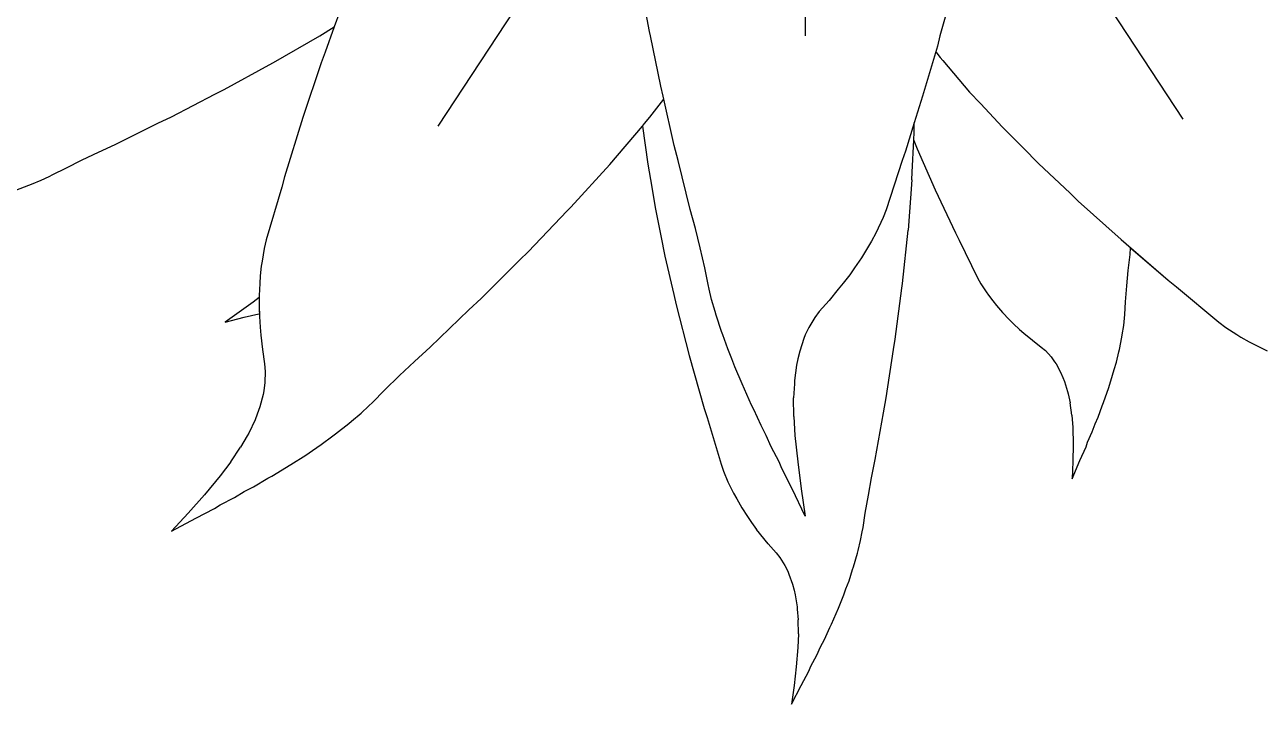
# Model space of a CAD drawing. Header units: metres. Extents: x 244.4 to 340.3, y -4.1 to 64.3.
# Drawn here: x 247.288 to 247.713, y 32.4625 to 32.6963 of the extents above; entities that cross this region are included whole.
import ezdxf

# ---------------------------------------------------------------- set-up
doc = ezdxf.new("R2010")
doc.units = ezdxf.units.M
doc.layers.add('Edges', color=7, linetype='Continuous')

msp = doc.modelspace()

# ---------------------------------------------------------------- linework, layer by layer
at = {"layer": 'Edges'}
for p, q in [((247.55643, 32.80409), (247.55643, 32.6924)), ((247.61621, 32.77087), (247.68632, 32.66374)), ((247.49517, 32.7605), (247.43009, 32.66143)), ((247.50286, 32.69396), (247.49976, 32.71123)), ((247.60627, 32.70505), (247.60278, 32.6924)), ((247.39633, 32.70082), (247.39444, 32.69553)), ((247.37356, 32.68326), (247.38948, 32.69247)), ((247.38948, 32.69247), (247.39444, 32.69553)), ((247.39444, 32.69553), (247.39134, 32.68688)), ((247.50321, 32.6924), (247.50286, 32.69396)), ((247.50674, 32.67516), (247.50321, 32.6924)), ((247.60278, 32.6924), (247.60192, 32.68895)), ((247.60192, 32.68895), (247.5968, 32.67165)), ((247.39134, 32.68688), (247.38996, 32.6832)), ((247.60132, 32.68693), (247.60288, 32.68495)), ((247.60288, 32.68495), (247.60377, 32.68392)), ((247.60377, 32.68392), (247.61301, 32.67312)), ((247.35655, 32.67397), (247.37209, 32.68247)), ((247.37209, 32.68247), (247.37356, 32.68326)), ((247.38996, 32.6832), (247.38369, 32.66433)), ((247.50759, 32.67171), (247.50674, 32.67516)), ((247.33842, 32.6646), (247.35337, 32.67236)), ((247.35337, 32.67236), (247.35655, 32.67397)), ((247.50298, 32.66451), (247.50784, 32.67062)), ((247.5114, 32.65478), (247.50759, 32.67171)), ((247.5968, 32.67165), (247.59393, 32.66249)), ((247.61301, 32.67312), (247.61678, 32.66914)), ((247.61678, 32.66914), (247.6243, 32.66098)), ((247.31914, 32.6551), (247.33375, 32.66235)), ((247.33375, 32.66235), (247.33842, 32.6646)), ((247.38369, 32.66433), (247.37736, 32.64395)), ((247.5005, 32.66142), (247.5012, 32.66224)), ((247.5012, 32.66224), (247.50298, 32.66451)), ((247.59393, 32.66249), (247.5909, 32.6528)), ((247.59391, 32.65933), (247.59393, 32.66249)), ((247.48921, 32.64822), (247.5005, 32.66142)), ((247.5005, 32.66142), (247.50227, 32.64825)), ((247.59378, 32.65656), (247.59391, 32.65933)), ((247.6243, 32.66098), (247.63139, 32.65394)), ((247.31332, 32.65242), (247.31914, 32.6551)), ((247.51277, 32.6496), (247.5114, 32.65478)), ((247.59327, 32.64559), (247.59378, 32.65656)), ((247.59378, 32.65656), (247.59383, 32.65644)), ((247.59383, 32.65644), (247.59494, 32.65361)), ((247.59494, 32.65361), (247.60116, 32.6395)), ((247.63139, 32.65394), (247.63674, 32.64849)), ((247.30212, 32.64697), (247.30777, 32.64976)), ((247.30777, 32.64976), (247.31332, 32.65242)), ((247.51684, 32.63272), (247.51277, 32.6496)), ((247.58977, 32.6496), (247.58425, 32.63262)), ((247.5909, 32.6528), (247.58977, 32.6496)), ((247.29769, 32.6447), (247.30212, 32.64697)), ((247.47584, 32.6335), (247.48921, 32.64822)), ((247.50227, 32.64825), (247.50317, 32.64307)), ((247.59316, 32.64287), (247.59327, 32.64559)), ((247.63674, 32.64849), (247.64753, 32.63836)), ((247.28488, 32.63939), (247.28941, 32.64104)), ((247.28941, 32.64104), (247.29033, 32.64144)), ((247.29033, 32.64144), (247.29367, 32.6428)), ((247.29367, 32.6428), (247.29638, 32.6441)), ((247.29638, 32.6441), (247.29769, 32.6447)), ((247.37736, 32.64395), (247.3764, 32.64042)), ((247.50317, 32.64307), (247.5049, 32.63279)), ((247.59316, 32.64287), (247.59181, 32.62556)), ((247.3764, 32.64042), (247.37106, 32.62224)), ((247.60116, 32.6395), (247.60809, 32.62466)), ((247.64753, 32.63836), (247.65035, 32.63562)), ((247.47457, 32.63221), (247.47584, 32.6335)), ((247.5049, 32.63279), (247.5068, 32.62362)), ((247.51866, 32.62613), (247.51684, 32.63272)), ((247.58425, 32.63262), (247.58324, 32.62995)), ((247.65035, 32.63562), (247.66516, 32.62235)), ((247.4611, 32.61814), (247.47457, 32.63221)), ((247.58324, 32.62995), (247.58073, 32.62461)), ((247.52031, 32.61957), (247.51866, 32.62613)), ((247.58073, 32.62461), (247.57923, 32.62183)), ((247.58988, 32.60728), (247.59181, 32.62556)), ((247.60809, 32.62466), (247.60938, 32.62216)), ((247.37106, 32.62224), (247.37034, 32.61931)), ((247.5068, 32.62362), (247.50816, 32.6167)), ((247.57923, 32.62183), (247.57787, 32.61957)), ((247.60938, 32.62216), (247.61573, 32.6092)), ((247.66516, 32.62235), (247.68132, 32.60841)), ((247.37034, 32.61931), (247.3696, 32.61492)), ((247.44499, 32.6021), (247.45828, 32.6154)), ((247.45828, 32.6154), (247.4611, 32.61814)), ((247.50816, 32.6167), (247.51127, 32.60343)), ((247.52188, 32.6126), (247.52031, 32.61957)), ((247.57579, 32.61611), (247.57334, 32.6126)), ((247.57787, 32.61957), (247.57579, 32.61611)), ((247.66758, 32.61173), (247.6682, 32.61722)), ((247.6682, 32.61722), (247.66839, 32.61957)), ((247.66839, 32.61957), (247.68132, 32.60841)), ((247.36932, 32.61319), (247.36897, 32.60993)), ((247.3696, 32.61492), (247.36932, 32.61319)), ((247.52304, 32.6069), (247.52188, 32.6126)), ((247.57334, 32.6126), (247.57175, 32.61026)), ((247.66707, 32.60642), (247.66758, 32.61173)), ((247.36882, 32.6072), (247.36861, 32.6031)), ((247.36897, 32.60993), (247.36882, 32.6072)), ((247.52345, 32.60526), (247.52304, 32.6069)), ((247.56952, 32.60731), (247.56782, 32.60526)), ((247.57175, 32.61026), (247.56952, 32.60731)), ((247.58965, 32.60562), (247.58988, 32.60728)), ((247.61573, 32.6092), (247.61684, 32.60718)), ((247.61684, 32.60718), (247.6187, 32.60433)), ((247.68132, 32.60841), (247.68418, 32.60613)), ((247.36861, 32.6031), (247.36862, 32.60248)), ((247.51127, 32.60343), (247.51205, 32.59995)), ((247.52426, 32.60173), (247.52345, 32.60526)), ((247.56782, 32.60526), (247.56468, 32.60136)), ((247.58736, 32.58806), (247.58965, 32.60562)), ((247.6187, 32.60433), (247.61944, 32.60323)), ((247.61944, 32.60323), (247.62093, 32.60124)), ((247.66664, 32.60096), (247.66707, 32.60642)), ((247.68418, 32.60613), (247.69872, 32.59398)), ((247.36651, 32.60081), (247.36173, 32.59735)), ((247.36862, 32.60248), (247.36651, 32.60081)), ((247.36862, 32.60248), (247.36867, 32.59874)), ((247.36867, 32.59874), (247.36869, 32.59684)), ((247.36867, 32.59874), (247.36871, 32.59589)), ((247.44075, 32.59814), (247.44499, 32.6021)), ((247.51205, 32.59995), (247.51657, 32.58252)), ((247.52548, 32.59758), (247.52426, 32.60173)), ((247.56468, 32.60136), (247.5613, 32.59758)), ((247.62093, 32.60124), (247.62226, 32.59964)), ((247.62226, 32.59964), (247.62427, 32.59727)), ((247.66638, 32.59663), (247.66664, 32.60096)), ((247.36173, 32.59735), (247.35692, 32.59399)), ((247.35692, 32.59399), (247.36348, 32.59562)), ((247.36348, 32.59562), (247.36852, 32.59679)), ((247.36852, 32.59679), (247.36869, 32.59684)), ((247.36871, 32.59589), (247.36893, 32.59218)), ((247.42746, 32.58532), (247.44075, 32.59814)), ((247.52579, 32.59638), (247.52548, 32.59758)), ((247.52765, 32.59071), (247.52579, 32.59638)), ((247.55974, 32.59552), (247.55769, 32.59214)), ((247.5613, 32.59758), (247.55974, 32.59552)), ((247.62427, 32.59727), (247.62658, 32.5949)), ((247.62658, 32.5949), (247.62808, 32.59337)), ((247.66599, 32.59274), (247.66624, 32.59537)), ((247.66624, 32.59537), (247.66638, 32.59663)), ((247.36893, 32.59218), (247.36922, 32.58952)), ((247.5281, 32.58957), (247.52765, 32.59071)), ((247.55769, 32.59214), (247.55647, 32.58957)), ((247.62808, 32.59337), (247.63014, 32.59145)), ((247.63014, 32.59145), (247.63169, 32.59015)), ((247.63169, 32.59015), (247.63457, 32.58771)), ((247.66549, 32.58961), (247.66599, 32.59274)), ((247.69872, 32.59398), (247.70113, 32.59216)), ((247.70113, 32.59216), (247.70486, 32.58973)), ((247.36922, 32.58952), (247.36972, 32.58455)), ((247.52981, 32.58473), (247.5281, 32.58957)), ((247.55595, 32.58834), (247.55454, 32.58397)), ((247.55647, 32.58957), (247.55595, 32.58834)), ((247.58678, 32.58454), (247.58736, 32.58806)), ((247.63457, 32.58771), (247.63761, 32.58539)), ((247.66453, 32.58454), (247.66538, 32.58874)), ((247.66538, 32.58874), (247.66549, 32.58961)), ((247.70486, 32.58973), (247.70633, 32.58878)), ((247.70633, 32.58878), (247.70918, 32.58716)), ((247.70918, 32.58716), (247.71162, 32.58593)), ((247.71162, 32.58593), (247.7153, 32.5841)), ((247.36972, 32.58455), (247.37048, 32.57956)), ((247.42208, 32.58044), (247.42746, 32.58532)), ((247.51657, 32.58252), (247.52173, 32.5642)), ((247.53124, 32.58128), (247.52981, 32.58473)), ((247.55454, 32.58397), (247.55392, 32.58128)), ((247.58425, 32.56789), (247.58678, 32.58454)), ((247.63761, 32.58539), (247.63904, 32.58414)), ((247.63904, 32.58414), (247.641, 32.582)), ((247.641, 32.582), (247.64221, 32.58034)), ((247.66348, 32.58016), (247.6643, 32.58369)), ((247.6643, 32.58369), (247.66453, 32.58454)), ((247.37048, 32.57956), (247.37068, 32.57702)), ((247.41693, 32.5756), (247.42208, 32.58044)), ((247.53226, 32.57854), (247.53124, 32.58128)), ((247.53478, 32.57273), (247.53226, 32.57854)), ((247.55348, 32.57916), (247.55279, 32.57386)), ((247.55392, 32.58128), (247.55348, 32.57916)), ((247.64221, 32.58034), (247.64275, 32.57956)), ((247.64275, 32.57956), (247.6443, 32.57672)), ((247.6622, 32.57566), (247.66272, 32.57762)), ((247.66272, 32.57762), (247.66348, 32.58016)), ((247.37057, 32.57313), (247.37021, 32.57036)), ((247.37068, 32.57702), (247.37057, 32.57313)), ((247.41168, 32.57049), (247.41693, 32.5756)), ((247.55279, 32.57386), (247.55272, 32.57273)), ((247.6443, 32.57672), (247.64506, 32.57495)), ((247.64506, 32.57495), (247.64562, 32.57358)), ((247.64562, 32.57358), (247.6467, 32.5701)), ((247.66083, 32.57146), (247.6622, 32.57566)), ((247.37, 32.56908), (247.36886, 32.56478)), ((247.37021, 32.57036), (247.37, 32.56908)), ((247.40755, 32.56631), (247.41168, 32.57049)), ((247.538, 32.56542), (247.53478, 32.57273)), ((247.55272, 32.57273), (247.55247, 32.56789)), ((247.6467, 32.5701), (247.64686, 32.56934)), ((247.64686, 32.56934), (247.64754, 32.56619)), ((247.65906, 32.56626), (247.66083, 32.57146)), ((247.36886, 32.56478), (247.36796, 32.56227)), ((247.40371, 32.56267), (247.4063, 32.56516)), ((247.4063, 32.56516), (247.40755, 32.56631)), ((247.53875, 32.56395), (247.538, 32.56542)), ((247.55253, 32.56144), (247.55247, 32.56789)), ((247.58332, 32.56279), (247.58425, 32.56789)), ((247.64814, 32.56196), (247.64754, 32.56619)), ((247.65721, 32.56131), (247.65862, 32.56521)), ((247.65862, 32.56521), (247.65906, 32.56626)), ((247.36721, 32.56035), (247.36502, 32.55575)), ((247.36796, 32.56227), (247.36721, 32.56035)), ((247.40042, 32.55989), (247.40371, 32.56267)), ((247.52173, 32.5642), (247.52271, 32.5611)), ((247.52271, 32.5611), (247.5275, 32.54513)), ((247.54125, 32.55837), (247.53875, 32.56395)), ((247.55253, 32.56144), (247.55293, 32.55498)), ((247.58056, 32.54671), (247.58332, 32.56279)), ((247.64814, 32.56196), (247.64845, 32.55774)), ((247.65618, 32.55891), (247.65721, 32.56131)), ((247.39492, 32.55547), (247.39951, 32.55909)), ((247.39951, 32.55909), (247.40042, 32.55989)), ((247.54301, 32.55498), (247.54125, 32.55837)), ((247.64845, 32.55774), (247.6486, 32.55185)), ((247.6536, 32.5526), (247.6552, 32.55624)), ((247.6552, 32.55624), (247.65618, 32.55891)), ((247.36449, 32.55481), (247.3622, 32.55088)), ((247.36502, 32.55575), (247.36449, 32.55481)), ((247.38691, 32.54982), (247.38993, 32.55181)), ((247.38993, 32.55181), (247.39393, 32.55478)), ((247.39393, 32.55478), (247.39492, 32.55547)), ((247.54475, 32.55109), (247.54301, 32.55498)), ((247.55293, 32.55498), (247.55386, 32.54585)), ((247.6486, 32.55185), (247.64851, 32.54595)), ((247.65303, 32.55105), (247.6536, 32.5526)), ((247.35884, 32.54586), (247.3622, 32.55088)), ((247.37948, 32.54496), (247.38463, 32.5482)), ((247.38463, 32.5482), (247.38691, 32.54982)), ((247.54745, 32.54585), (247.54475, 32.55109)), ((247.65095, 32.54632), (247.65303, 32.55105)), ((247.35884, 32.54586), (247.35521, 32.54108)), ((247.37302, 32.54099), (247.37948, 32.54496)), ((247.5275, 32.54513), (247.52837, 32.54263)), ((247.54845, 32.54354), (247.54745, 32.54585)), ((247.55197, 32.53659), (247.54845, 32.54354)), ((247.55386, 32.54585), (247.5551, 32.53659)), ((247.5793, 32.54043), (247.58056, 32.54671)), ((247.64832, 32.54009), (247.65095, 32.54632)), ((247.64851, 32.54595), (247.64832, 32.54009)), ((247.35521, 32.54108), (247.34984, 32.53459)), ((247.3667, 32.53729), (247.37164, 32.54025)), ((247.37164, 32.54025), (247.37302, 32.54099)), ((247.52837, 32.54263), (247.52988, 32.53905)), ((247.52988, 32.53905), (247.53048, 32.53767)), ((247.57817, 32.53438), (247.5793, 32.54043)), ((247.34984, 32.53459), (247.34419, 32.52825)), ((247.3601, 32.5336), (247.3635, 32.53563)), ((247.3635, 32.53563), (247.3667, 32.53729)), ((247.53048, 32.53767), (247.53173, 32.53515)), ((247.53173, 32.53515), (247.53287, 32.53311)), ((247.55645, 32.52724), (247.55197, 32.53659)), ((247.5551, 32.53659), (247.55645, 32.52724)), ((247.35321, 32.52987), (247.3552, 32.53107)), ((247.3552, 32.53107), (247.3601, 32.5336)), ((247.53287, 32.53311), (247.53459, 32.5301)), ((247.5771, 32.52818), (247.57817, 32.53438)), ((247.34419, 32.52825), (247.33847, 32.52199)), ((247.33847, 32.52199), (247.34681, 32.52653)), ((247.34681, 32.52653), (247.35321, 32.52987)), ((247.53459, 32.5301), (247.5366, 32.52704)), ((247.5366, 32.52704), (247.53791, 32.52507)), ((247.57633, 32.52326), (247.5771, 32.52818)), ((247.53791, 32.52507), (247.53973, 32.52258)), ((247.54369, 32.51768), (247.53973, 32.52258)), ((247.57549, 32.51888), (247.57604, 32.52184)), ((247.57604, 32.52184), (247.57633, 32.52326)), ((247.54369, 32.51768), (247.54643, 32.5146)), ((247.57463, 32.51539), (247.57549, 32.51888)), ((247.54643, 32.5146), (247.54771, 32.51297)), ((247.57307, 32.50978), (247.5744, 32.51441)), ((247.5744, 32.51441), (247.57463, 32.51539)), ((247.54771, 32.51297), (247.5494, 32.51027)), ((247.5494, 32.51027), (247.55041, 32.50822)), ((247.57275, 32.50884), (247.57307, 32.50978)), ((247.55041, 32.50822), (247.55085, 32.50725)), ((247.55085, 32.50725), (247.55206, 32.50383)), ((247.57045, 32.50222), (247.57151, 32.50498)), ((247.57151, 32.50498), (247.57275, 32.50884)), ((247.55206, 32.50383), (247.55261, 32.50172)), ((247.55261, 32.50172), (247.55299, 32.5001)), ((247.56971, 32.50009), (247.57045, 32.50222)), ((247.55299, 32.5001), (247.55365, 32.49603)), ((247.56785, 32.49556), (247.56971, 32.50009)), ((247.55365, 32.49603), (247.55373, 32.49516)), ((247.55373, 32.49516), (247.55403, 32.49154)), ((247.56547, 32.48999), (247.56785, 32.49556)), ((247.55412, 32.48672), (247.55403, 32.49154)), ((247.56306, 32.48472), (247.56491, 32.48887)), ((247.56491, 32.48887), (247.56547, 32.48999)), ((247.55412, 32.48672), (247.55394, 32.48198)), ((247.56174, 32.4822), (247.56306, 32.48472)), ((247.55394, 32.48198), (247.55338, 32.47541)), ((247.55843, 32.47555), (247.56046, 32.47937)), ((247.56046, 32.47937), (247.56174, 32.4822)), ((247.55338, 32.47541), (247.55259, 32.4689)), ((247.55769, 32.47391), (247.55843, 32.47555)), ((247.55506, 32.46897), (247.55769, 32.47391)), ((247.55171, 32.46247), (247.55506, 32.46897)), ((247.55259, 32.4689), (247.55171, 32.46247))]:
    msp.add_line(p, q, dxfattribs=at)

doc.saveas('drawing.dxf')
